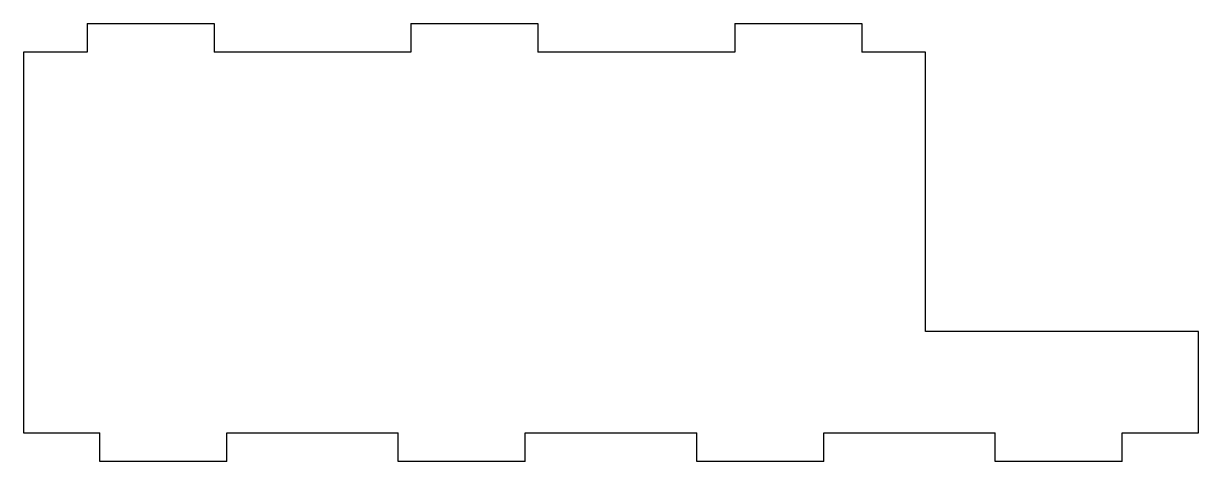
# Model space of a CAD drawing. Header units: millimetres. Extents: x -46.2 to 46.2, y 0 to 34.5.
import ezdxf

# ---------------------------------------------------------------- set-up
doc = ezdxf.new("R2010")
doc.units = ezdxf.units.MM

msp = doc.modelspace()

# ---------------------------------------------------------------- linework, layer by layer
at = {"color": 7, "linetype": 'Continuous', "lineweight": 25}
for p, q in [((-41.25, 34.5), (-31.25, 34.5)), ((-41.25, 34.5), (-41.25, 32.25)), ((-31.25, 34.5), (-31.25, 32.25)), ((-15.75, 34.5), (-5.75, 34.5)), ((-15.75, 34.5), (-15.75, 32.25)), ((-5.75, 34.5), (-5.75, 32.25)), ((9.75, 34.5), (19.75, 34.5)), ((9.75, 34.5), (9.75, 32.25)), ((19.75, 34.5), (19.75, 32.25)), ((-41.25, 32.25), (-46.25, 32.25)), ((-46.25, 32.25), (-46.25, 2.25)), ((-15.75, 32.25), (-31.25, 32.25)), ((9.75, 32.25), (-5.75, 32.25)), ((24.75, 32.25), (19.75, 32.25)), ((24.75, 10.25), (24.75, 32.25)), ((46.25, 10.25), (24.75, 10.25)), ((46.25, 2.25), (46.25, 10.25)), ((-46.25, 2.25), (-40.25, 2.25)), ((-40.25, 0), (-40.25, 2.25)), ((-30.25, 0), (-30.25, 2.25)), ((-30.25, 2.25), (-16.75, 2.25)), ((-16.75, 0), (-16.75, 2.25)), ((-6.75, 0), (-6.75, 2.25)), ((-6.75, 2.25), (6.75, 2.25)), ((6.75, 0), (6.75, 2.25)), ((16.75, 0), (16.75, 2.25)), ((16.75, 2.25), (30.25, 2.25)), ((30.25, 0), (30.25, 2.25)), ((40.25, 0), (40.25, 2.25)), ((40.25, 2.25), (46.25, 2.25)), ((-30.25, 0), (-40.25, 0)), ((-6.75, 0), (-16.75, 0)), ((16.75, 0), (6.75, 0)), ((40.25, 0), (30.25, 0))]:
    msp.add_line(p, q, dxfattribs=at)

doc.saveas('drawing.dxf')
